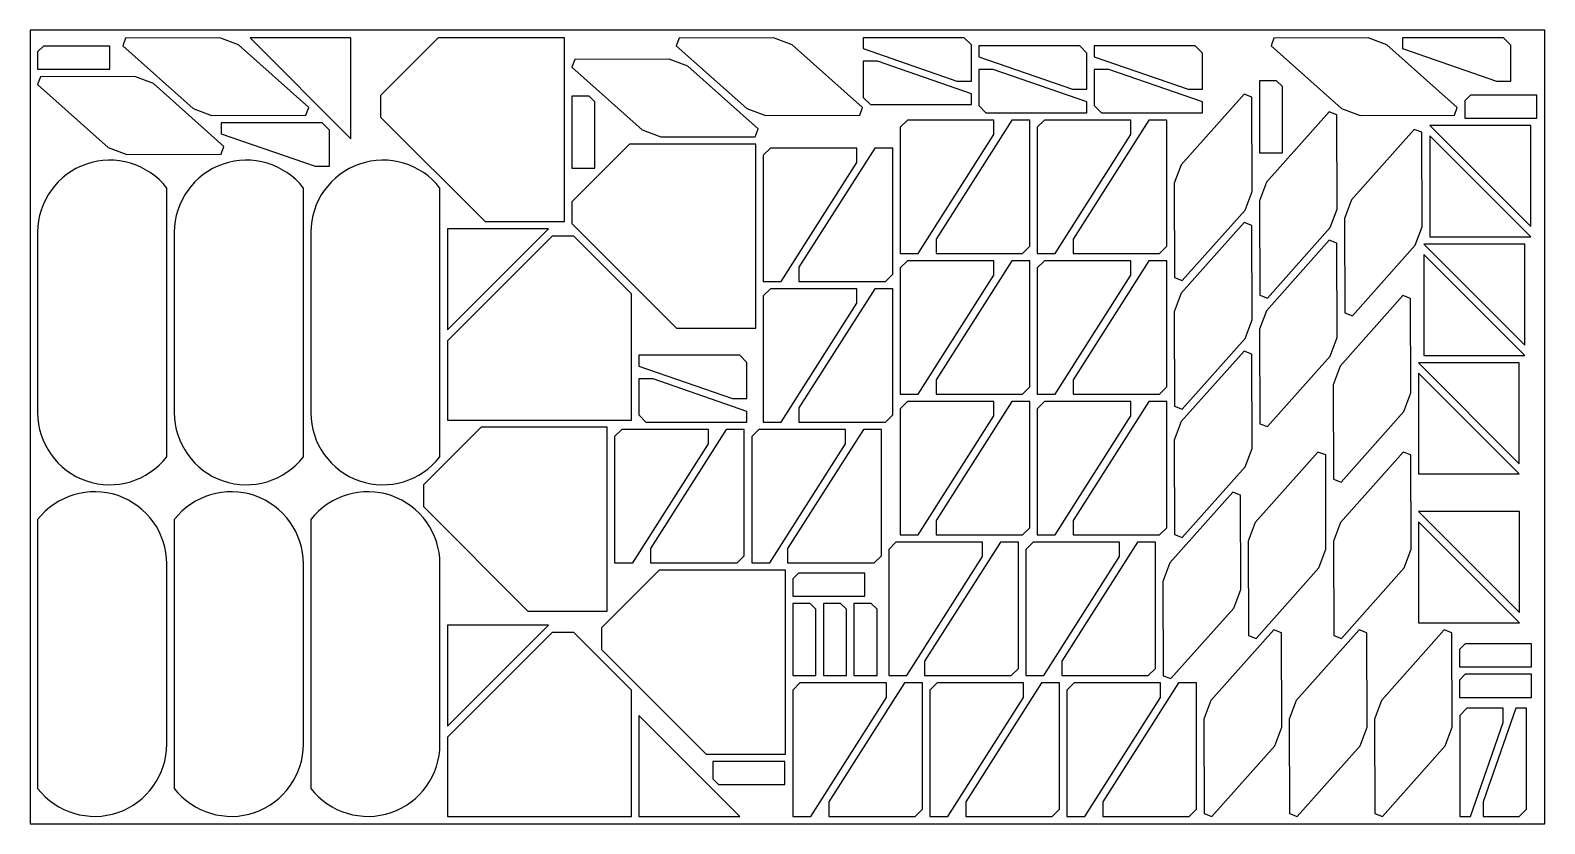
# Model space of a CAD drawing. Header units: metres. Extents: x 0 to 2100, y 0 to 1100.
import ezdxf

# ---------------------------------------------------------------- set-up
doc = ezdxf.new("R2010")
doc.units = ezdxf.units.M

msp = doc.modelspace()

# ---------------------------------------------------------------- linework, layer by layer
for points in [[(0, 0), (2100, 0), (2100, 1100), (0, 1100)], [(110.2, 1046), (110.2, 1078), (18.2, 1078), (10.2, 1070), (10.2, 1046)], [(132.1, 1089.2), (128.1, 1078.5), (225.8, 991.5), (251.5, 981.7), (382.3, 982.1), (386.4, 992.9), (288.7, 1079.9), (263, 1089.7)], [(304.7, 1089.6), (444.7, 949.6), (444.7, 1089.6)], [(485.7, 979.7), (630.7, 834.7), (740.7, 834.7), (740.7, 1089.7), (565.7, 1089.7), (485.7, 1009.7)], [(899.9, 1089.2), (895.8, 1078.5), (993.5, 991.5), (1019.3, 981.7), (1150.1, 982.1), (1154.2, 992.9), (1056.5, 1079.9), (1030.7, 1089.7)], [(1285, 1029.7), (1305, 1029.7), (1305, 1079.7), (1295, 1089.7), (1155, 1089.7), (1155, 1074.7)], [(1445.2, 1018.4), (1465.2, 1018.4), (1465.2, 1068.4), (1455.2, 1078.4), (1315.2, 1078.4), (1315.2, 1063.4)], [(1605.4, 1018.4), (1625.4, 1018.4), (1625.4, 1068.4), (1615.4, 1078.4), (1475.4, 1078.4), (1475.4, 1063.4)], [(1724.6, 1089.2), (1720.5, 1078.5), (1818.2, 991.5), (1843.9, 981.7), (1974.8, 982.1), (1978.8, 992.9), (1881.1, 1079.9), (1855.4, 1089.7)], [(2033, 1029.6), (2053, 1029.6), (2053, 1079.6), (2043, 1089.6), (1903, 1089.6), (1903, 1074.6)], [(755, 1059.6), (750.9, 1048.9), (848.6, 961.9), (874.4, 952.1), (1005.2, 952.5), (1009.3, 963.3), (911.6, 1050.3), (885.8, 1060)], [(1175, 1057), (1155, 1057), (1155, 1007), (1165, 997), (1305, 997), (1305, 1012)], [(14.3, 1035.5), (10.2, 1024.7), (107.9, 937.7), (133.7, 928), (264.5, 928.4), (268.6, 939.1), (170.9, 1026.1), (145.1, 1035.9)], [(1335.2, 1045.7), (1315.2, 1045.7), (1315.2, 995.7), (1325.2, 985.7), (1465.2, 985.7), (1465.2, 1000.7)], [(1495.4, 1045.7), (1475.4, 1045.7), (1475.4, 995.7), (1485.4, 985.7), (1625.4, 985.7), (1625.4, 1000.7)], [(1704.3, 930), (1736.3, 930), (1736.3, 1022), (1728.3, 1030.1), (1704.3, 1030.1)], [(750.9, 908.8), (782.9, 908.8), (782.9, 1000.8), (774.9, 1008.8), (750.9, 1008.8)], [(1586.7, 757.1), (1597.5, 753), (1684.5, 850.7), (1694.2, 876.5), (1693.8, 1007.3), (1683.1, 1011.4), (1596.1, 913.7), (1586.3, 887.9)], [(2089.1, 978.1), (2089.1, 1010.1), (1997.1, 1010.1), (1989.1, 1002.1), (1989.1, 978.1)], [(394.8, 911.6), (414.8, 911.6), (414.8, 961.6), (404.8, 971.6), (264.8, 971.6), (264.8, 956.6)], [(1231.2, 790.6), (1336.2, 955.6), (1336.2, 975.6), (1216.2, 975.6), (1206.2, 965.6), (1206.2, 790.6)], [(1361, 975.6), (1256, 810.6), (1256, 790.6), (1376, 790.6), (1386, 800.6), (1386, 975.6)], [(1421.2, 790.6), (1526.2, 955.6), (1526.2, 975.6), (1406.2, 975.6), (1396.2, 965.6), (1396.2, 790.6)], [(1551, 975.6), (1446, 810.6), (1446, 790.6), (1566, 790.6), (1576, 800.6), (1576, 975.6)], [(1704.8, 732.7), (1715.5, 728.7), (1802.5, 826.4), (1812.3, 852.1), (1811.8, 982.9), (1801.1, 987), (1714.1, 889.3), (1704.3, 863.6)], [(1940.6, 968), (2080.6, 828), (2080.6, 968)], [(1822.8, 708.4), (1833.5, 704.3), (1920.5, 802), (1930.3, 827.7), (1929.8, 958.6), (1919.1, 962.6), (1832.1, 864.9), (1822.3, 839.2)], [(2080.6, 813.7), (1940.6, 953.7), (1940.6, 813.7)], [(750.9, 832.1), (895.9, 687.1), (1005.9, 687.1), (1005.9, 942.1), (830.9, 942.1), (750.9, 862.1)], [(1041.2, 751.8), (1146.2, 916.8), (1146.2, 936.8), (1026.2, 936.8), (1016.2, 926.8), (1016.2, 751.8)], [(1170.9, 936.8), (1065.9, 771.8), (1065.9, 751.8), (1185.9, 751.8), (1195.9, 761.8), (1195.9, 936.8)], [(578.5, 684.6), (718.5, 824.6), (578.5, 824.6)], [(1586.7, 579), (1597.5, 574.9), (1684.5, 672.6), (1694.2, 698.4), (1693.8, 829.2), (1683.1, 833.3), (1596.1, 735.6), (1586.3, 709.8)], [(723.5, 814.6), (578.5, 669.6), (578.5, 559.6), (833.5, 559.6), (833.5, 734.6), (753.5, 814.6)], [(1704.8, 554.6), (1715.5, 550.6), (1802.5, 648.3), (1812.3, 674), (1811.8, 804.8), (1801.1, 808.9), (1714.1, 711.2), (1704.3, 685.5)], [(1932.4, 803.5), (2072.4, 663.5), (2072.4, 803.5)], [(1231.2, 595.5), (1336.2, 760.5), (1336.2, 780.5), (1216.2, 780.5), (1206.2, 770.5), (1206.2, 595.5)], [(1361, 780.5), (1256, 615.5), (1256, 595.5), (1376, 595.5), (1386, 605.5), (1386, 780.5)], [(1421.2, 595.5), (1526.2, 760.5), (1526.2, 780.5), (1406.2, 780.5), (1396.2, 770.5), (1396.2, 595.5)], [(1551, 780.5), (1446, 615.5), (1446, 595.5), (1566, 595.5), (1576, 605.5), (1576, 780.5)], [(2072.4, 649.3), (1932.4, 789.3), (1932.4, 649.3)], [(1041.2, 556.7), (1146.2, 721.7), (1146.2, 741.7), (1026.2, 741.7), (1016.2, 731.7), (1016.2, 556.7)], [(1170.9, 741.7), (1065.9, 576.7), (1065.9, 556.7), (1185.9, 556.7), (1195.9, 566.7), (1195.9, 741.7)], [(1807, 477.8), (1817.8, 473.7), (1904.8, 571.4), (1914.5, 597.2), (1914.1, 728), (1903.4, 732.1), (1816.3, 634.4), (1806.6, 608.6)], [(1586.7, 400.9), (1597.5, 396.9), (1684.5, 494.6), (1694.2, 520.3), (1693.8, 651.1), (1683.1, 655.2), (1596.1, 557.5), (1586.3, 531.8)], [(973.7, 589.4), (993.7, 589.4), (993.7, 639.4), (983.7, 649.4), (843.7, 649.4), (843.7, 634.4)], [(1924.8, 639.1), (2064.8, 499.1), (2064.8, 639.1)], [(863.7, 616.7), (843.7, 616.7), (843.7, 566.7), (853.7, 556.7), (993.7, 556.7), (993.7, 571.7)], [(2064.8, 484.9), (1924.8, 624.8), (1924.8, 484.9)], [(1231.2, 400.4), (1336.2, 565.4), (1336.2, 585.4), (1216.2, 585.4), (1206.2, 575.4), (1206.2, 400.4)], [(1361, 585.4), (1256, 420.4), (1256, 400.4), (1376, 400.4), (1386, 410.4), (1386, 585.4)], [(1421.2, 400.4), (1526.2, 565.4), (1526.2, 585.4), (1406.2, 585.4), (1396.2, 575.4), (1396.2, 400.4)], [(1551, 585.4), (1446, 420.4), (1446, 400.4), (1566, 400.4), (1576, 410.4), (1576, 585.4)], [(545.1, 439.6), (690.1, 294.6), (800.1, 294.6), (800.1, 549.6), (625.1, 549.6), (545.1, 469.6)], [(835.3, 361.6), (940.3, 526.6), (940.3, 546.6), (820.3, 546.6), (810.3, 536.6), (810.3, 361.6)], [(965.1, 546.6), (860.1, 381.6), (860.1, 361.6), (980.1, 361.6), (990.1, 371.6), (990.1, 546.6)], [(1025.4, 361.6), (1130.4, 526.6), (1130.4, 546.6), (1010.4, 546.6), (1000.4, 536.6), (1000.4, 361.6)], [(1155.2, 546.6), (1050.2, 381.6), (1050.2, 361.6), (1170.2, 361.6), (1180.2, 371.6), (1180.2, 546.6)], [(1689.2, 261.1), (1700, 257), (1787, 354.7), (1796.7, 380.4), (1796.3, 511.3), (1785.5, 515.3), (1698.5, 417.6), (1688.8, 391.9)], [(1807.4, 261.1), (1818.2, 257), (1905.2, 354.7), (1915, 380.4), (1914.5, 511.3), (1903.8, 515.3), (1816.8, 417.6), (1807, 391.9)], [(1571, 205.2), (1581.7, 201.1), (1668.7, 298.8), (1678.5, 324.6), (1678.1, 455.4), (1667.3, 459.5), (1580.3, 361.8), (1570.6, 336)], [(1925.2, 432.9), (2065.2, 292.9), (2065.2, 432.9)], [(2065.2, 278.6), (1925.2, 418.6), (1925.2, 278.6)], [(1215.4, 205.3), (1320.4, 370.3), (1320.4, 390.3), (1200.4, 390.3), (1190.4, 380.3), (1190.4, 205.3)], [(1345.2, 390.3), (1240.2, 225.3), (1240.2, 205.3), (1360.2, 205.3), (1370.2, 215.3), (1370.2, 390.3)], [(1405.5, 205.3), (1510.5, 370.3), (1510.5, 390.3), (1390.5, 390.3), (1380.5, 380.3), (1380.5, 205.3)], [(1535.3, 390.3), (1430.3, 225.3), (1430.3, 205.3), (1550.3, 205.3), (1560.3, 215.3), (1560.3, 390.3)], [(792.1, 241.6), (937.1, 96.6), (1047.1, 96.6), (1047.1, 351.6), (872.1, 351.6), (792.1, 271.6)], [(1157.3, 315.4), (1157.3, 347.4), (1065.3, 347.4), (1057.3, 339.4), (1057.3, 315.4)], [(1057.3, 205.3), (1089.3, 205.3), (1089.3, 297.3), (1081.3, 305.3), (1057.3, 305.3)], [(1099.7, 205.3), (1131.7, 205.3), (1131.7, 297.3), (1123.7, 305.3), (1099.7, 305.3)], [(1142.2, 205.3), (1174.2, 205.3), (1174.2, 297.3), (1166.2, 305.3), (1142.2, 305.3)], [(578.5, 135.2), (718.5, 275.2), (578.5, 275.2)], [(723.5, 265.2), (578.5, 120.2), (578.5, 10.2), (833.5, 10.2), (833.5, 185.2), (753.5, 265.2)], [(1627.9, 14.3), (1638.6, 10.2), (1725.6, 107.9), (1735.4, 133.7), (1735, 264.5), (1724.2, 268.6), (1637.2, 170.9), (1627.5, 145.1)], [(1746.1, 14.3), (1756.9, 10.2), (1843.9, 107.9), (1853.6, 133.7), (1853.2, 264.5), (1842.5, 268.6), (1755.4, 170.9), (1745.7, 145.1)], [(1864.4, 14.3), (1875.1, 10.2), (1962.1, 107.9), (1971.9, 133.7), (1971.4, 264.5), (1960.7, 268.6), (1873.7, 170.9), (1863.9, 145.1)], [(2081.9, 217.3), (2081.9, 249.3), (1989.9, 249.3), (1981.9, 241.3), (1981.9, 217.3)], [(1082.3, 10.2), (1187.3, 175.2), (1187.3, 195.2), (1067.3, 195.2), (1057.3, 185.2), (1057.3, 10.2)], [(1212.1, 195.2), (1107.1, 30.2), (1107.1, 10.2), (1227.1, 10.2), (1237.1, 20.2), (1237.1, 195.2)], [(1272.4, 10.2), (1377.4, 175.2), (1377.4, 195.2), (1257.4, 195.2), (1247.4, 185.2), (1247.4, 10.2)], [(1402.1, 195.2), (1297.1, 30.2), (1297.1, 10.2), (1417.1, 10.2), (1427.1, 20.2), (1427.1, 195.2)], [(1462.4, 10.2), (1567.4, 175.2), (1567.4, 195.2), (1447.4, 195.2), (1437.4, 185.2), (1437.4, 10.2)], [(1592.2, 195.2), (1487.2, 30.2), (1487.2, 10.2), (1607.2, 10.2), (1617.2, 20.2), (1617.2, 195.2)], [(2081.9, 175.1), (2081.9, 207.1), (1989.9, 207.1), (1981.9, 199.1), (1981.9, 175.1)], [(983.7, 10.2), (843.7, 150.2), (843.7, 10.2)], [(2042.2, 140.2), (2042.2, 160.2), (1992.2, 160.2), (1982.2, 150.2), (1982.2, 10.2), (1997.2, 10.2)], [(2014.8, 30.2), (2014.8, 10.2), (2064.8, 10.2), (2074.8, 20.2), (2074.8, 160.2), (2059.8, 160.2)], [(1046.4, 86.3), (946.4, 86.3), (946.4, 62.3), (954.4, 54.3), (1046.4, 54.3)]]:
    msp.add_lwpolyline(points, close=True)
for points in [[(189.2, 881.3, 0.714515), (10.2, 819.9), (10.2, 569.9, 0.714515), (189.2, 508.6)], [(378.7, 881.3, 0.714515), (199.7, 819.9), (199.7, 569.9, 0.714515), (378.7, 508.6)], [(568.1, 881.3, 0.714515), (389.1, 819.9), (389.1, 569.9, 0.714515), (568.1, 508.6)], [(10.2, 48.9, 0.714515), (189.2, 110.2), (189.2, 360.2, 0.714515), (10.2, 421.6)], [(199.7, 48.9, 0.714515), (378.7, 110.2), (378.7, 360.2, 0.714515), (199.7, 421.6)], [(389.1, 48.9, 0.714515), (568.1, 110.2), (568.1, 360.2, 0.714515), (389.1, 421.6)]]:
    msp.add_lwpolyline(points, format="xyb", close=True)

doc.saveas('drawing.dxf')
